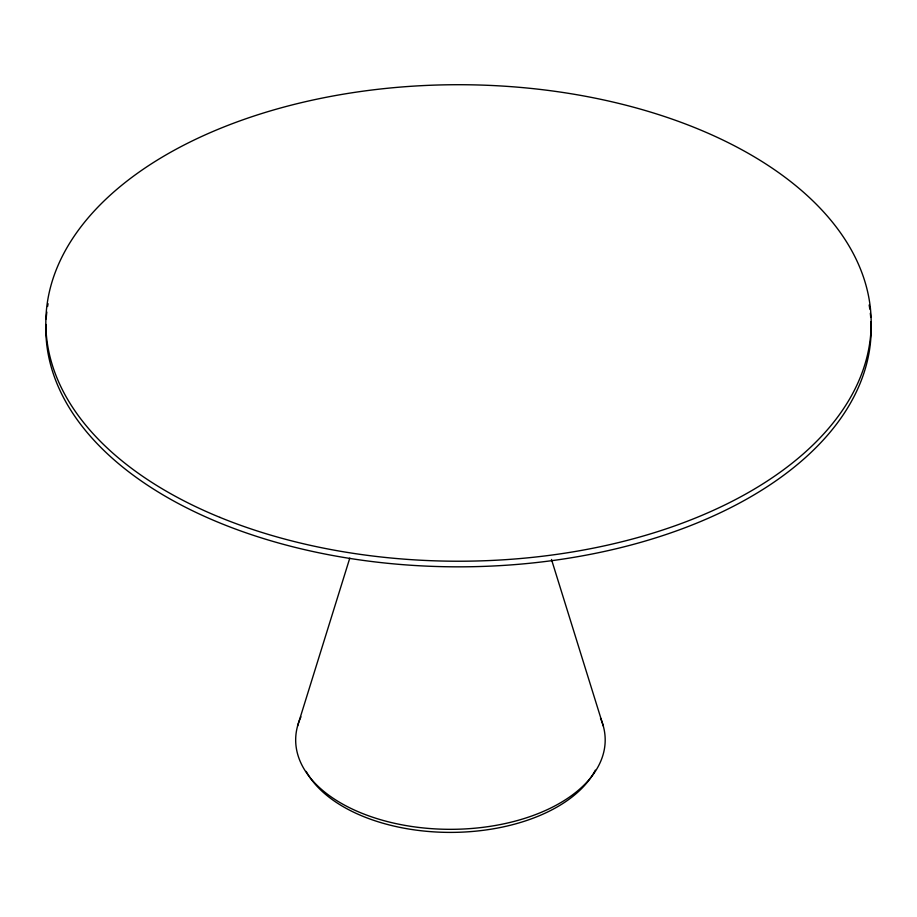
<?xml version="1.0" encoding="UTF-8"?>
<svg xmlns="http://www.w3.org/2000/svg" width="917" height="917" viewBox="0 0 917 917"><rect width="100%" height="100%" fill="white"/><g stroke="black" fill="none" stroke-linecap="round" stroke-linejoin="round"><path stroke-width="1.38" d="M297.578 726L349.801 558.086M551.484 559.462L603.283 726M600.497 718.149A154.755 89.35 0 0 1 449.273 829.323A154.755 89.35 0 0 1 300.948 716.853M871.001 321.592A412.684 238.26 0 0 1 460.999 566.832A412.684 238.26 0 0 1 45.884 324.48M46.159 318.944A412.684 238.26 0 0 1 46.824 312.009M47.592 306.496A412.684 238.26 0 0 1 48.074 303.733M869.156 304.994A412.684 238.26 0 0 1 869.797 309.132M870.325 313.282A412.684 238.26 0 0 1 870.726 317.442M595.351 770.154A151.316 87.356 0 0 1 451.565 832.395A151.316 87.356 0 0 1 306.175 771.403M219.92 517.371A412.684 238.26 0 0 0 869.408 345.056A412.684 238.26 0 0 0 286.184 106.475A412.684 238.26 0 0 0 219.92 517.371"/></g></svg>
